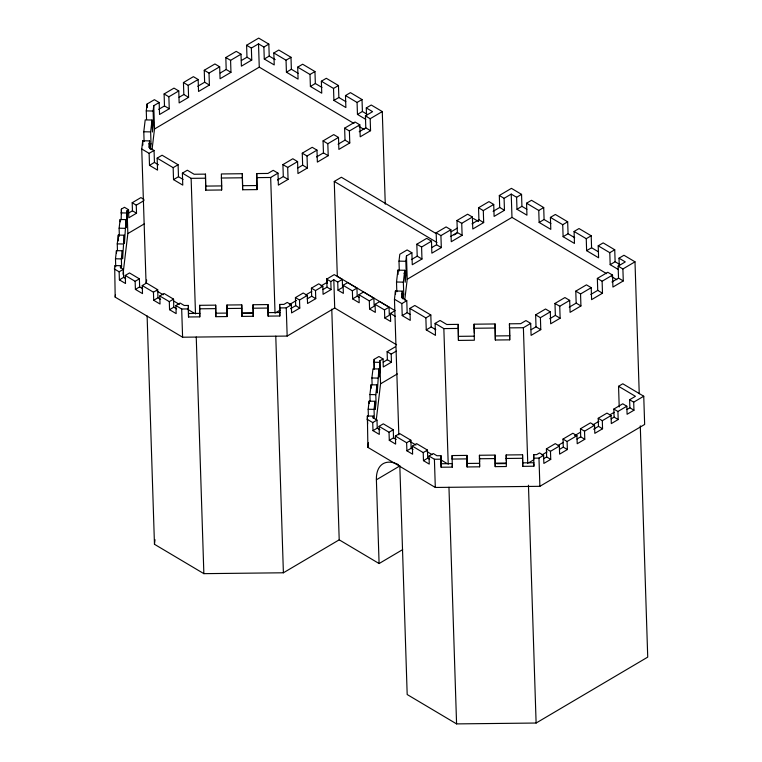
<?xml version="1.0" encoding="UTF-8"?>
<svg xmlns="http://www.w3.org/2000/svg" width="762" height="762" viewBox="0 0 762 762"><rect width="100%" height="100%" fill="white"/><g stroke="black" fill="none" stroke-linecap="round" stroke-linejoin="round"><path stroke-width="1.14" d="M359.073 297.294L357.197 296.18L356.94 288.122L347.672 282.607L343.1 285.312L343.357 293.36L337.985 290.17L342.557 287.474L342.29 279.416L334.223 274.615L326.736 279.111L330.822 281.54L331.079 289.598L323.078 294.322L322.821 286.264L318.735 283.835L311.42 288.16L315.497 290.589L315.763 298.647L307.553 303.495L307.296 295.437L303.209 293.008L295.427 297.599L299.514 300.028L299.771 308.086L291.598 312.915L291.341 304.857L287.255 302.428L283.931 304.39L279.664 304.438L279.825 315.982L268.138 316.116L267.976 304.571L253.079 304.733L253.241 316.278L241.916 316.401L241.764 304.857L226.962 305.019L227.114 316.563L215.846 316.687L215.684 305.143L199.615 305.314L199.777 316.859L188.528 316.982L188.366 305.438L184.233 305.486L180.137 303.047L175.898 305.552L176.155 313.611L169.555 309.696L169.297 301.638L159.763 295.97L164.011 293.465L173.546 299.133L173.803 307.191L176.632 308.867M188.528 316.982L188.366 305.438M199.777 316.859L199.615 305.314M221.571 180.48L221.628 189.986L205.73 190.167L205.464 174.127L194.1 174.25L187.338 170.221L182.385 173.145L182.766 185.118L173.536 179.622L173.145 167.659L157.153 158.144L162.096 155.219L178.098 164.735L178.479 176.708L183.099 179.451M205.73 190.167L205.464 174.127M215.846 316.687L215.684 305.143M221.628 189.986L221.361 173.955L242.354 173.717L242.63 189.757L257.004 189.605L256.727 173.565L267.948 173.441L273.225 170.326L277.987 173.155L278.368 185.128L288.065 179.403L287.684 167.43L282.921 164.602L292.818 158.753L297.58 161.592L297.961 173.555L307.41 167.983L307.019 156.01L302.257 153.181L312.21 147.304L316.973 150.133L317.363 162.106L328.212 155.696L327.822 143.723L323.069 140.894L333.737 134.598L338.499 137.427L338.88 149.4L349.777 142.961L349.396 130.988L344.634 128.159L355.054 122.006L359.816 124.835L360.207 136.808L370.561 130.693L370.18 118.72L365.417 115.891L372.57 111.662L366.293 107.928L371.246 105.013L382.276 111.566L385.267 204.197M227.114 316.563L226.962 305.019M242.63 189.757L242.354 173.717M241.916 316.401L241.764 304.857M253.241 316.278L253.079 304.733M257.004 189.605L256.727 173.565M268.138 316.116L267.976 304.571M279.825 315.982L279.664 304.438M452.352 464.782L452.285 467.116L441.131 467.23L440.969 455.686L436.95 455.733L433.254 453.533L429.006 456.038L429.263 464.096L423.472 460.658L423.215 452.599L412.366 446.141L416.614 443.636L427.463 450.094L427.72 458.143L429.654 459.296M441.131 467.23L440.969 455.686M452.285 467.116L452.123 455.562L466.944 455.4L467.106 466.954L479.603 466.811L479.669 464.487M509.626 329.251L509.721 339.852L495.348 340.004L495.071 323.964L474.078 324.202L474.345 340.233L458.448 340.414L458.181 324.374L446.818 324.498L440.055 320.469L435.102 323.393L435.483 335.366L426.253 329.87L425.863 317.906L409.87 308.391L414.814 305.467L430.816 314.982L431.197 326.955L435.816 329.698M458.448 340.414L458.181 324.374M467.106 466.954L466.944 455.4M479.603 466.811L479.441 455.266L495.062 455.095L495.214 466.639L506.339 466.525L506.178 454.971L522.57 454.79L522.732 466.344L533.857 466.22L533.924 463.896M495.348 340.004L495.071 323.964M495.214 466.639L495.062 455.095M509.721 339.852L509.445 323.812L520.665 323.688L525.942 320.573L530.704 323.402L531.095 335.375L540.782 329.651L540.401 317.678L535.638 314.849L545.535 309.001L550.297 311.839L550.678 323.802L560.127 318.23L559.737 306.257L554.974 303.428L564.928 297.551L569.69 300.38L570.081 312.353L580.93 305.943L580.549 293.97L575.786 291.141L586.454 284.845L591.217 287.674L591.598 299.647L602.494 293.208L602.113 281.235L597.351 278.406L607.771 272.253L612.534 275.082L612.924 287.055L623.278 280.94L622.897 268.967L618.134 266.138L625.288 261.909L619.011 258.175L623.964 255.26L634.994 261.814L639.242 393.754M522.732 466.344L522.57 454.79M533.857 466.22L533.695 454.676L536.648 454.638L539.525 452.942L543.611 455.362L543.868 463.42L550.736 459.372L550.478 451.314L546.392 448.885L555.269 443.636L559.356 446.065L559.613 454.123L567.357 449.551L567.099 441.493L563.013 439.064L572.862 433.254L576.948 435.683L577.205 443.741L584.787 439.264L584.53 431.206L580.444 428.777L590.474 422.853L594.56 425.282L594.817 433.34L602.561 428.768L602.304 420.71L598.218 418.281L606.971 413.109L611.057 415.538L611.314 423.596L618.182 419.538L617.925 411.48L613.839 409.061L622.745 403.793L626.831 406.222L627.088 414.28L633.955 410.223L633.698 402.165L629.612 399.736L635.422 396.316L618.553 386.286L622.792 383.781L643.747 396.23L644.652 424.453L539.887 486.318L435.312 487.461L367.903 447.389L367.37 415.985L373.247 416.109L373.323 418.414M330.822 281.54L333.804 279.778L334.708 308L287.169 336.071L182.594 337.214L115.186 297.142L114.671 265.576L120.548 265.7L120.625 268.005M115.738 266.843L115.481 258.785L116.443 250.65L122.32 250.774L122.577 258.832L124.177 235.21L118.3 235.087L117.253 243.869L117.472 250.774M119.377 236.258L119.12 228.2L120.158 219.504L126.025 219.618L126.292 227.676L127.102 210.579L128.549 209.721L124.463 207.293L121.387 209.112L121.168 219.789M115.186 297.142L115.462 294.789M120.548 265.7L120.329 267.491L123.377 269.3L123.635 277.358L125.682 278.578M121.615 266.967L121.358 258.909L122.32 250.774M124.177 235.21L124.435 243.269L126.025 219.618M123.006 274.234L127.845 233.582L127.102 210.579M146.066 283.416L141.742 148.981L142.723 140.751L149.571 140.894L149.819 148.514M144.104 141.561L143.789 131.759L145.199 119.891L152.057 120.034L152.438 132.007L153.505 122.996L153.124 111.033L153.753 105.718L159.172 102.518L154.41 99.689L147.095 104.003L146.275 110.89L146.552 119.596M149.571 140.894L148.809 147.323L154.057 150.447L154.448 162.411L158.467 164.802M150.352 149.495L151.028 143.875L150.638 131.902L152.057 120.034M152.029 149.809L154.505 129.007L153.753 105.718M146.247 283.454L146.656 279.987M331.775 309.134L339.204 539.829L283.397 572.786L203.864 573.653L154.467 544.287L155.019 539.677M368.389 416.157L368.17 409.251L369.132 401.164L375.009 401.288L375.266 409.346L376.057 402.727L375.799 394.668L376.961 384.896L371.084 384.772L369.922 394.545L370.142 401.45M372.113 384.877L371.894 377.971L372.98 368.846L378.857 368.97L379.114 377.028L379.905 370.408L379.828 360.826L383.029 358.931L378.952 356.502L374.113 359.359L373.99 369.141M367.903 447.389L368.456 442.693M373.247 416.109L373.047 417.738L376.98 420.081L377.238 428.139L379.952 429.749M374.304 417.433L374.047 409.375L375.009 401.288M376.961 384.896L377.219 392.954L378.857 368.97M376.276 419.833L380.562 383.829L379.828 360.826M398.821 434.854L394.459 299.228L395.44 290.998L402.288 291.141L402.536 298.761M396.821 291.798L396.507 282.007L397.916 270.139L404.774 270.281L405.155 282.254L406.232 273.244L405.841 261.28L406.47 255.965L411.89 252.765L407.127 249.936L399.812 254.251L398.993 261.137L399.307 270.929M402.288 291.141L401.526 297.571L406.775 300.695L407.165 312.658L410.175 314.449M403.212 298.618L403.746 294.122L403.355 282.15L404.774 270.281M404.746 300.047L407.222 279.254L406.47 255.965M159.172 102.518L159.553 114.49L169.25 108.766L164.487 105.937L164.106 93.964L174.003 88.116L178.765 90.945L179.146 102.918L188.595 97.346L188.204 85.373L183.442 82.544L193.396 76.667L198.158 79.496L198.549 91.469L209.398 85.058L209.007 73.085L204.245 70.256L214.922 63.96L219.675 66.789L220.066 78.753L230.962 72.323L230.581 60.35L225.819 57.521L236.239 51.368L241.002 54.197L241.392 66.17L251.746 60.046L251.355 48.082L246.602 45.244L258.699 38.1L268.834 44.12L269.215 56.093L275.196 59.646M169.25 108.766L168.869 96.793L178.765 90.945M188.204 85.373L198.158 79.496M209.007 73.085L219.675 66.789M230.581 60.35L241.002 54.197M251.355 48.082L258.518 43.853L263.881 47.044L264.271 59.017L274.225 64.932L273.834 52.959L278.787 50.044L290.989 57.293L291.37 69.266L298.171 73.304M263.881 47.044L268.834 44.12M158.677 109.366L164.487 105.937M179.108 97.298L183.833 94.507L183.442 82.544M197.729 86.306L204.635 82.229L204.245 70.256M220.256 73L226.2 69.494L225.819 57.521M241.335 60.55L246.983 57.217L246.602 45.244M264.271 59.017L269.215 56.093M154.505 129.007L259.261 67.142L258.518 43.853M321.964 87.449L315.344 83.515L314.954 71.542L302.638 64.218L297.694 67.142L298.075 79.115L286.426 72.19L286.036 60.217L290.989 57.293M286.426 72.19L291.37 69.266M157.153 158.144L157.534 170.117L149.495 165.335L149.114 153.362L154.057 150.447M149.495 165.335L154.448 162.411M345.843 101.651L338.861 97.498L338.471 85.525L326.307 78.296L321.364 81.22L321.745 93.183L310.391 86.439L310.01 74.466L314.954 71.542M310.391 86.439L315.344 83.515M173.145 167.659L178.098 164.735M128.549 209.721L128.807 217.78L136.531 213.217L132.445 210.798L132.188 202.74L140.903 197.587L143.961 199.406M173.536 179.622L178.479 176.708M367.017 114.233L362.407 111.49L362.017 99.527L350.444 92.64L345.491 95.564L345.881 107.537L333.908 100.422L333.527 88.449L338.471 85.525M136.531 213.217L136.265 205.168L144.018 200.587M128.588 213.074L132.445 210.798M333.908 100.422L338.861 97.498M127.845 233.582L144.113 223.98M365.76 119.358L357.454 114.414L357.073 102.451L362.017 99.527M357.454 114.414L362.407 111.49M256.613 177.632L270.672 177.479L277.987 173.155M287.684 167.43L297.58 161.592M307.019 156.01L316.973 150.133M327.822 143.723L338.499 137.427M349.396 130.988L359.816 124.835M370.18 118.72L382.276 111.566M142.685 288.693L139.646 286.874L139.389 278.825L129.502 272.948L125.254 275.453L125.52 283.512L119.396 279.864L119.129 271.805L123.377 269.3M277.492 180.003L283.302 176.574L282.921 164.602M297.923 167.935L302.647 165.154L302.257 153.181M316.544 156.943L323.45 152.867L323.069 140.894M338.08 144.228L345.015 140.132L344.634 128.159M359.207 131.75L365.798 127.854L365.417 115.891M119.396 279.864L123.635 277.358M160.658 299.371L157.953 297.761L157.696 289.703L146.485 283.045L142.246 285.55L142.504 293.608L135.398 289.389L135.141 281.33L139.389 278.825M135.398 289.389L139.646 286.874M394.745 310.458L337.318 276.32L334.261 181.442L341.376 177.251L435.94 233.467M159.763 295.97L160.03 304.028L153.705 300.266L153.448 292.208L157.696 289.703M153.705 300.266L157.953 297.761M169.297 301.638L173.546 299.133M169.555 309.696L173.803 307.191M280.14 310.086L275.034 313.096L270.672 177.479M289.331 304.657L296.475 300.438M305.667 295.008L311.791 291.389M320.983 285.969L327.108 282.35M279.559 307.934L286.255 307.858L291.341 304.857M299.514 300.028L307.296 295.437M315.497 290.589L322.821 286.264M290.579 308.677L295.685 305.657L295.427 297.599M307.115 298.914L311.677 296.218L311.42 288.16M322.993 289.531L327.003 287.169L326.736 279.111M337.985 290.17L337.728 282.111L342.29 279.416M411.89 252.765L412.271 264.738L421.967 259.013L417.205 256.184L416.824 244.211L426.72 238.363L431.483 241.192L431.863 253.165L441.312 247.593L440.922 235.62L436.159 232.791L446.113 226.914L450.875 229.743L451.266 241.716L462.115 235.306L461.724 223.333L456.971 220.504L467.639 214.198L472.402 217.037L472.783 229L483.68 222.571L483.298 210.598L478.536 207.769L488.956 201.616L493.719 204.445L494.109 216.408L504.463 210.293L504.082 198.33L499.32 195.491L511.426 188.347L521.551 194.367L521.932 206.34L526.913 209.302M421.967 259.013L421.586 247.04L431.483 241.192M440.922 235.62L450.875 229.743M461.724 223.333L472.402 217.037M483.298 210.598L493.719 204.445M504.082 198.33L511.235 194.1L516.598 197.291L516.988 209.264L526.942 215.179L526.561 203.206L531.505 200.292L543.706 207.54L544.087 219.513L550.888 223.552M451.123 231.781L457.238 228.171M394.964 310.734L390.401 313.43L390.658 321.488L384.753 317.973L389.315 315.278L389.058 307.219L379.628 301.619L375.066 304.314L375.323 312.372L369.57 308.943L374.142 306.248L373.875 298.19L363.503 292.027L358.94 294.723L359.197 302.781L352.635 298.875L352.377 290.817L356.94 288.122M516.598 197.291L521.551 194.367M411.394 259.613L417.205 256.184M431.825 247.545L436.55 244.754L436.159 232.791M450.447 236.553L457.352 232.477L456.971 220.504M471.983 223.838L478.917 219.742L478.536 207.769M493.109 211.36L499.701 207.464L499.32 195.491M454.019 235.01L457.076 233.21M352.635 298.875L357.197 296.18M516.988 209.264L521.932 206.34M369.57 308.943L369.313 300.895L373.875 298.19M407.222 279.254L511.978 217.389L511.235 194.1M574.681 237.696L568.061 233.763L567.671 221.79L555.355 214.465L550.412 217.389L550.793 229.362L539.144 222.437L538.753 210.464L543.706 207.54M384.753 317.973L384.496 309.915L389.058 307.219M409.87 308.391L410.251 320.364L402.212 315.582L401.831 303.609L406.775 300.695M539.144 222.437L544.087 219.513M402.212 315.582L407.165 312.658M598.561 251.898L591.579 247.745L591.198 235.772L579.025 228.543L574.081 231.467L574.462 243.43L563.108 236.687L562.727 224.714L567.671 221.79M563.108 236.687L568.061 233.763M425.863 317.906L430.816 314.982M383.029 358.931L383.286 366.989L391.458 362.16L387.372 359.731L387.115 351.673L395.183 346.91M426.253 329.87L431.197 326.955M619.735 264.481L615.125 261.737L614.734 249.774L603.161 242.888L598.208 245.812L598.599 257.785L586.626 250.669L586.245 238.696L591.198 235.772M391.458 362.16L391.201 354.101L396.24 351.13M383.296 362.15L387.372 359.731M586.626 250.669L591.579 247.745M380.562 383.829L397.316 373.932M618.477 269.596L610.172 264.662L609.791 252.689L614.734 249.774M610.172 264.662L615.125 261.737M509.33 327.879L523.389 327.727L530.704 323.402M540.401 317.678L550.297 311.839M559.737 306.257L569.69 300.38M580.549 293.97L591.217 287.674M602.113 281.235L612.534 275.082M622.897 268.967L634.994 261.814M396.25 439.436L393.525 437.817L393.268 429.758L383.296 423.834L379.057 426.339L379.314 434.397L372.999 430.644L372.732 422.586L376.98 420.081M531.171 329.679L536.019 326.822L535.638 314.849M549.697 318.745L555.365 315.401L554.974 303.428M569.262 307.191L576.167 303.114L575.786 291.141M590.798 294.475L597.732 290.379L597.351 278.406M611.924 281.997L618.515 278.101L618.134 266.138M372.999 430.644L377.238 428.139M413.052 449.428L411.137 448.285L410.88 440.226L399.631 433.54L395.383 436.045L395.64 444.103L389.287 440.322L389.03 432.264L393.268 429.758M389.287 440.322L393.525 437.817M412.366 446.141L412.623 454.2L406.898 450.799L406.632 442.741L410.88 440.226M406.898 450.799L411.137 448.285M402.66 549.621L379.095 563.547L376.39 479.793L399.964 465.868M423.215 452.599L427.463 450.094M423.472 460.658L427.72 458.143M528.771 462.744L533.857 459.743M541.992 454.933L547.078 451.933M558.27 445.322L563.356 442.322M574.538 435.712L580.644 432.111M592.846 424.901L598.951 421.3M610.143 414.69L614.21 412.29M533.591 458.162L538.972 458.105L543.611 455.362M550.478 451.314L559.356 446.065M567.099 441.493L576.948 435.683M584.53 431.206L594.56 425.282M602.304 420.71L611.057 415.538M617.925 411.48L626.831 406.222M633.698 402.165L643.747 396.23M543.706 458.676L546.649 456.943L546.392 448.885M559.403 449.409L563.28 447.123L563.013 439.064M576.91 439.074L580.701 436.836L580.444 428.777M593.636 429.197L598.475 426.339L598.218 418.281M611.153 418.852L614.096 417.119L613.839 409.061M626.936 409.537L629.879 407.794L629.612 399.736M399.831 466.22L407.184 694.534L456.581 723.9L536.115 723.033L647.729 657.12L640.28 425.844M182.385 173.145L191.129 178.346L205.349 178.194M221.247 178.022L242.24 177.794M205.845 186.099L221.742 185.918M242.745 185.69L257.118 185.537M175.898 305.552L181.689 309.001L188.271 308.924M199.52 308.81L215.589 308.629M226.857 308.505L241.659 308.343M252.984 308.219L267.881 308.058M188.624 313.496L199.873 313.373M215.951 313.201L227.219 313.077M242.021 312.915L253.346 312.791M268.243 312.63L279.921 312.496M241.792 313.458L252.479 313.344M435.102 323.393L443.846 328.593L458.067 328.441M473.964 328.27L494.957 328.031M458.572 336.347L474.469 336.166M495.462 335.937L509.835 335.785M429.006 456.038L434.407 459.248L440.874 459.181M452.028 459.057L466.849 458.895M479.346 458.753L494.957 458.581M506.073 458.467L522.475 458.286M441.227 463.744L452.38 463.62M467.201 463.458L479.698 463.325M495.319 463.153L506.435 463.029M522.827 462.848L533.952 462.734M496.891 463.687L506.387 463.582M146.275 110.89L153.124 111.033M143.789 131.759L150.638 131.902M148.742 143.828L151.028 143.875M120.939 212.884L126.816 213.008M119.12 228.2L124.997 228.324M117.253 243.869L123.13 243.992M398.993 261.137L405.841 261.28M115.481 258.785L121.358 258.909M403.946 273.196L406.232 273.244M396.507 282.007L403.355 282.15M401.46 294.075L403.746 294.122M373.771 362.226L379.638 362.35M371.894 377.971L377.771 378.095M369.922 394.545L375.799 394.668M368.17 409.251L374.047 409.375M273.834 52.959L286.036 60.217M297.694 67.142L310.01 74.466M321.364 81.22L333.527 88.449M345.491 95.564L357.073 102.451M526.561 203.206L538.753 210.464M550.412 217.389L562.727 224.714M574.081 231.467L586.245 238.696M598.208 245.812L609.791 252.689M246.983 57.217L251.746 60.046M365.798 127.854L370.561 130.693M499.701 207.464L504.463 210.293M618.515 278.101L623.278 280.94M259.261 67.142L353.968 123.444M359.064 126.473L364.15 129.502M511.978 217.389L606.685 273.691M611.781 276.72L616.868 279.749M226.2 69.494L230.962 72.323M345.015 140.132L349.777 142.961M478.917 219.742L483.68 222.571M597.732 290.379L602.494 293.208M473.535 218.551L478.631 221.571M204.635 82.229L209.398 85.058M323.45 152.867L328.212 155.696M457.352 232.477L462.115 235.306M576.167 303.114L580.93 305.943M334.261 181.442L436.969 242.506M183.833 94.507L188.595 97.346M302.647 165.154L307.41 167.983M436.55 244.754L441.312 247.593M555.365 315.401L560.127 318.23M164.106 93.964L168.869 96.793M416.824 244.211L421.586 247.04M283.302 176.574L288.065 179.403M536.019 326.822L540.782 329.651M629.879 407.794L633.955 410.223M614.096 417.119L618.182 419.538M141.742 148.981L149.114 153.362M394.459 299.228L401.831 303.609M598.475 426.339L602.561 428.768M333.804 279.778L337.728 282.111M343.1 285.312L352.377 290.817M358.94 294.723L369.313 300.895M375.066 304.314L384.496 309.915M390.401 313.43L395.173 316.268M580.701 436.836L584.787 439.264M327.003 287.169L331.079 289.598M334.708 308L396.592 344.786M311.677 296.218L315.763 298.647M563.28 447.123L567.357 449.551M387.115 351.673L391.201 354.101M132.188 202.74L136.265 205.168M295.685 305.657L299.771 308.086M546.649 456.943L550.736 459.372M157.191 291.198L163.239 294.789M173.326 300.78L179.365 304.381M187.433 309.172L194.491 313.373M409.908 441.446L415.957 445.037M427.044 451.628L432.092 454.628M441.16 460.019L447.208 463.62M114.271 268.919L119.129 271.805M125.254 275.453L135.141 281.33M142.246 285.55L153.448 292.208M366.989 419.167L372.732 422.586M379.057 426.339L389.03 432.264M395.383 436.045L406.632 442.741M339.204 539.829L379.095 563.547M619.011 258.175L619.258 265.795M618.553 386.286L619.22 406.984M538.972 458.105L539.887 486.318M533.695 454.676L533.771 456.971M523.389 327.727L527.752 463.344M528.457 485.203L536.115 723.033M509.445 323.812L509.521 325.984M506.178 454.971L506.359 460.734M479.441 455.266L479.66 462.172M474.078 324.202L474.364 332.908M452.123 455.562L452.237 459.019M443.846 328.593L448.218 464.21M448.961 487.261L456.581 723.9M434.407 459.248L435.312 487.461M397.916 270.139L398.059 274.491M395.44 290.998L395.545 294.265M366.293 107.928L366.579 116.634M374.113 359.359L374.409 368.76M371.084 384.772L371.199 388.229M369.132 401.164L369.208 403.469M367.37 415.985L367.627 424.043M327.184 278.854L327.298 282.302M327.127 278.816L327.269 283.416M286.255 307.858L287.169 336.071M275.777 336.147L283.397 572.786M191.129 178.346L195.501 313.963M196.244 337.014L203.864 573.653M181.689 309.001L182.594 337.214M147.095 104.003L147.209 107.575M142.723 140.751L142.856 145.104M147.114 315.973L154.467 544.287M121.387 209.112L121.539 213.817M120.158 219.504L120.225 221.799M118.3 235.087L118.481 240.849M116.443 250.65L116.519 252.955M376.39 479.793A36.119 19.783 59.4 0 1 398.469 464.63"/></g></svg>
